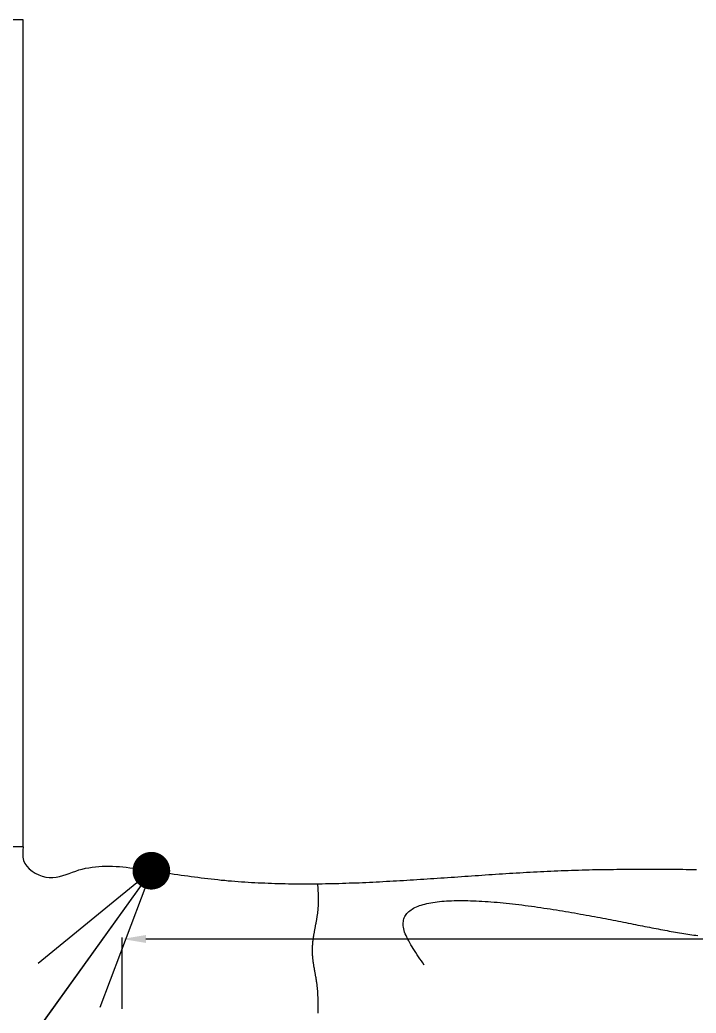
# Model space of a CAD drawing. Extents: x 443 to 1217, y -1921 to -677.
# Drawn here: x 756.25 to 765.57, y -888.36 to -874.67 of the extents above; entities that cross this region are included whole.
import ezdxf

# ---------------------------------------------------------------- set-up
doc = ezdxf.new("R2010")
doc.units = 0
doc.header["$MEASUREMENT"] = 0
doc.layers.get('0').update_dxf_attribs({"linetype": 'CONTINUOUS'})
for name, color, linetype in [('1', 7, 'CONTINUOUS'), ('10', 7, 'CONTINUOUS'), ('3', 8, 'CONTINUOUS')]:
    doc.layers.add(name, color=color, linetype=linetype)

msp = doc.modelspace()

# ---------------------------------------------------------------- linework, layer by layer
at = {"color": 7, "linetype": 'Continuous'}
msp.add_line((758.066, -886.393), (750.025, -897.61), dxfattribs=at)
at = {"color": 0}
for q in [(756.507, -887.672), (756.553, -888.504), (757.355, -888.28)]:
    msp.add_line((758.066, -886.393), q, dxfattribs=at)
at = {"color": 0, "const_width": 0.26}
msp.add_lwpolyline([(758.195, -886.406, 1), (757.937, -886.38, 1), (758.195, -886.406)], format="xyb", dxfattribs=at)
at = {"layer": '1', "color": 7}
for p, q in [((760.36, -886.581), (760.36, -886.573)), ((760.361, -886.589), (760.36, -886.581)), ((760.361, -886.597), (760.361, -886.589)), ((760.361, -886.605), (760.361, -886.597)), ((760.362, -886.614), (760.361, -886.605)), ((760.362, -886.621), (760.362, -886.614)), ((760.363, -886.629), (760.362, -886.621)), ((760.363, -886.638), (760.363, -886.629)), ((760.364, -886.645), (760.363, -886.638)), ((760.364, -886.654), (760.364, -886.645)), ((760.364, -886.662), (760.364, -886.654)), ((760.365, -886.669), (760.364, -886.662)), ((760.365, -886.678), (760.365, -886.669)), ((760.365, -886.686), (760.365, -886.678)), ((760.366, -886.694), (760.365, -886.686)), ((760.366, -886.702), (760.366, -886.694)), ((760.366, -886.709), (760.366, -886.702)), ((760.367, -886.718), (760.366, -886.709)), ((760.367, -886.726), (760.367, -886.718)), ((760.367, -886.733), (760.367, -886.726)), ((760.367, -886.742), (760.367, -886.733)), ((760.367, -886.75), (760.367, -886.742)), ((760.369, -886.759), (760.367, -886.75)), ((760.369, -886.766), (760.369, -886.759)), ((760.369, -886.774), (760.369, -886.766)), ((760.369, -886.783), (760.369, -886.774)), ((760.369, -886.79), (760.369, -886.783)), ((760.363, -886.926), (760.364, -886.919)), ((760.364, -886.911), (760.365, -886.902)), ((760.364, -886.919), (760.364, -886.911)), ((760.365, -886.895), (760.366, -886.887)), ((760.365, -886.902), (760.365, -886.895)), ((760.366, -886.871), (760.367, -886.862)), ((760.366, -886.878), (760.366, -886.871)), ((760.366, -886.887), (760.366, -886.878)), ((760.367, -886.838), (760.369, -886.83)), ((760.367, -886.847), (760.367, -886.838)), ((760.367, -886.854), (760.367, -886.847)), ((760.367, -886.862), (760.367, -886.854)), ((760.369, -886.798), (760.369, -886.79)), ((760.369, -886.806), (760.369, -886.798)), ((760.369, -886.814), (760.369, -886.806)), ((760.369, -886.823), (760.369, -886.814)), ((760.369, -886.83), (760.369, -886.823)), ((761.644, -886.932), (761.66, -886.921)), ((761.66, -886.921), (761.679, -886.91)), ((761.679, -886.91), (761.697, -886.9)), ((761.697, -886.9), (761.718, -886.891)), ((761.718, -886.891), (761.74, -886.883)), ((761.74, -886.883), (761.761, -886.874)), ((761.761, -886.874), (761.784, -886.866)), ((761.784, -886.866), (761.809, -886.859)), ((761.809, -886.859), (761.834, -886.852)), ((761.834, -886.852), (761.861, -886.846)), ((761.861, -886.846), (761.888, -886.84)), ((761.888, -886.84), (761.915, -886.835)), ((761.915, -886.835), (761.944, -886.829)), ((761.944, -886.829), (761.974, -886.825)), ((761.974, -886.825), (762.004, -886.821)), ((762.004, -886.821), (762.035, -886.817)), ((762.035, -886.817), (762.068, -886.814)), ((762.068, -886.814), (762.1, -886.812)), ((762.1, -886.812), (762.133, -886.81)), ((762.133, -886.81), (762.168, -886.808)), ((762.168, -886.808), (762.202, -886.806)), ((762.202, -886.806), (762.238, -886.805)), ((762.238, -886.805), (762.274, -886.804)), ((762.274, -886.804), (762.31, -886.804)), ((762.31, -886.804), (762.348, -886.804)), ((762.348, -886.804), (762.385, -886.804)), ((762.385, -886.804), (762.423, -886.805)), ((762.423, -886.805), (762.462, -886.806)), ((762.462, -886.806), (762.5, -886.808)), ((762.5, -886.808), (762.541, -886.809)), ((762.541, -886.809), (762.58, -886.811)), ((762.58, -886.811), (762.62, -886.813)), ((762.62, -886.813), (762.662, -886.815)), ((762.662, -886.815), (762.703, -886.818)), ((762.703, -886.818), (762.744, -886.822)), ((762.744, -886.822), (762.786, -886.825)), ((762.786, -886.825), (762.827, -886.828)), ((762.827, -886.828), (762.87, -886.833)), ((762.87, -886.833), (762.912, -886.837)), ((762.912, -886.837), (762.955, -886.841)), ((762.955, -886.841), (762.997, -886.846)), ((762.997, -886.846), (763.041, -886.85)), ((763.041, -886.85), (763.083, -886.856)), ((763.083, -886.856), (763.127, -886.86)), ((763.127, -886.86), (763.17, -886.865)), ((763.17, -886.865), (763.214, -886.871)), ((763.214, -886.871), (763.257, -886.876)), ((763.257, -886.876), (763.3, -886.883)), ((763.3, -886.883), (763.344, -886.888)), ((763.344, -886.888), (763.387, -886.895)), ((763.387, -886.895), (763.43, -886.901)), ((763.43, -886.901), (763.473, -886.907)), ((763.473, -886.907), (763.517, -886.913)), ((763.517, -886.913), (763.56, -886.92)), ((763.56, -886.92), (763.602, -886.926)), ((760.345, -887.063), (760.346, -887.055)), ((760.346, -887.055), (760.347, -887.046)), ((760.347, -887.046), (760.349, -887.039)), ((760.349, -887.039), (760.35, -887.031)), ((760.35, -887.031), (760.351, -887.022)), ((760.351, -887.022), (760.352, -887.015)), ((760.352, -887.015), (760.353, -887.007)), ((760.353, -887.007), (760.354, -886.998)), ((760.354, -886.998), (760.355, -886.991)), ((760.355, -886.991), (760.357, -886.983)), ((760.357, -886.983), (760.358, -886.974)), ((760.358, -886.974), (760.359, -886.967)), ((760.359, -886.967), (760.36, -886.959)), ((760.36, -886.959), (760.361, -886.95)), ((760.361, -886.95), (760.362, -886.943)), ((760.362, -886.935), (760.363, -886.926)), ((760.362, -886.943), (760.362, -886.935)), ((761.54, -887.076), (761.544, -887.058)), ((761.544, -887.058), (761.55, -887.042)), ((761.55, -887.042), (761.558, -887.026)), ((761.558, -887.026), (761.566, -887.01)), ((761.566, -887.01), (761.576, -886.996)), ((761.576, -886.996), (761.587, -886.982)), ((761.587, -886.982), (761.599, -886.969)), ((761.599, -886.969), (761.613, -886.956)), ((761.613, -886.956), (761.627, -886.944)), ((761.627, -886.944), (761.644, -886.932)), ((763.602, -886.926), (763.645, -886.934)), ((763.645, -886.934), (763.687, -886.941)), ((763.687, -886.941), (763.73, -886.947)), ((763.73, -886.947), (763.771, -886.954)), ((763.771, -886.954), (763.812, -886.961)), ((763.812, -886.961), (763.854, -886.968)), ((763.854, -886.968), (763.895, -886.975)), ((763.895, -886.975), (763.936, -886.982)), ((763.936, -886.982), (763.976, -886.99)), ((763.976, -886.99), (764.016, -886.996)), ((764.016, -886.996), (764.055, -887.004)), ((764.055, -887.004), (764.095, -887.01)), ((764.095, -887.01), (764.133, -887.018)), ((764.133, -887.018), (764.171, -887.024)), ((764.171, -887.024), (764.209, -887.032)), ((764.209, -887.032), (764.246, -887.039)), ((764.246, -887.039), (764.283, -887.046)), ((764.283, -887.046), (764.32, -887.053)), ((764.32, -887.053), (764.356, -887.06)), ((760.32, -887.198), (760.321, -887.19)), ((760.321, -887.19), (760.323, -887.182)), ((760.323, -887.182), (760.324, -887.174)), ((760.324, -887.174), (760.325, -887.166)), ((760.325, -887.166), (760.327, -887.159)), ((760.327, -887.159), (760.328, -887.15)), ((760.328, -887.15), (760.329, -887.142)), ((760.329, -887.142), (760.331, -887.135)), ((760.331, -887.135), (760.333, -887.126)), ((760.333, -887.126), (760.335, -887.118)), ((760.335, -887.118), (760.336, -887.111)), ((760.336, -887.111), (760.337, -887.103)), ((760.337, -887.103), (760.339, -887.094)), ((760.339, -887.094), (760.34, -887.087)), ((760.34, -887.087), (760.341, -887.079)), ((760.341, -887.079), (760.343, -887.07)), ((760.343, -887.07), (760.345, -887.063)), ((761.535, -887.131), (761.536, -887.112)), ((761.536, -887.151), (761.535, -887.131)), ((761.536, -887.112), (761.537, -887.093)), ((761.539, -887.172), (761.536, -887.151)), ((761.537, -887.093), (761.54, -887.076)), ((761.543, -887.193), (761.539, -887.172)), ((761.549, -887.215), (761.543, -887.193)), ((764.356, -887.06), (764.392, -887.067)), ((764.392, -887.067), (764.428, -887.073)), ((764.428, -887.073), (764.464, -887.081)), ((764.464, -887.081), (764.499, -887.088)), ((764.499, -887.088), (764.533, -887.094)), ((764.533, -887.094), (764.568, -887.101)), ((764.568, -887.101), (764.601, -887.108)), ((764.601, -887.108), (764.635, -887.115)), ((764.635, -887.115), (764.669, -887.121)), ((764.669, -887.121), (764.702, -887.128)), ((764.702, -887.128), (764.735, -887.135)), ((764.735, -887.135), (764.767, -887.141)), ((764.767, -887.141), (764.8, -887.148)), ((764.8, -887.148), (764.831, -887.153)), ((764.831, -887.153), (764.864, -887.16)), ((764.864, -887.16), (764.896, -887.166)), ((764.896, -887.166), (764.926, -887.173)), ((764.926, -887.173), (764.958, -887.178)), ((764.958, -887.178), (764.988, -887.185)), ((764.988, -887.185), (765.019, -887.19)), ((765.019, -887.19), (765.049, -887.196)), ((765.049, -887.196), (765.08, -887.202)), ((760.296, -887.341), (760.297, -887.333)), ((760.297, -887.333), (760.298, -887.325)), ((760.298, -887.325), (760.299, -887.318)), ((760.299, -887.318), (760.3, -887.309)), ((760.3, -887.309), (760.301, -887.301)), ((760.301, -887.301), (760.302, -887.294)), ((760.302, -887.294), (760.303, -887.285)), ((760.303, -887.285), (760.305, -887.277)), ((760.305, -887.277), (760.306, -887.27)), ((760.306, -887.27), (760.308, -887.262)), ((760.308, -887.262), (760.309, -887.253)), ((760.309, -887.253), (760.311, -887.246)), ((760.311, -887.246), (760.312, -887.238)), ((760.312, -887.238), (760.313, -887.229)), ((760.313, -887.229), (760.315, -887.222)), ((760.315, -887.222), (760.316, -887.214)), ((760.316, -887.214), (760.317, -887.205)), ((760.317, -887.205), (760.32, -887.198)), ((761.555, -887.238), (761.549, -887.215)), ((761.564, -887.261), (761.555, -887.238)), ((761.574, -887.285), (761.564, -887.261)), ((761.585, -887.309), (761.574, -887.285)), ((761.598, -887.334), (761.585, -887.309)), ((765.08, -887.202), (765.109, -887.208)), ((765.109, -887.208), (765.139, -887.213)), ((765.139, -887.213), (765.169, -887.218)), ((765.169, -887.218), (765.199, -887.224)), ((765.199, -887.224), (765.227, -887.229)), ((765.227, -887.229), (765.256, -887.234)), ((765.256, -887.234), (765.285, -887.239)), ((765.285, -887.239), (765.314, -887.244)), ((765.314, -887.244), (765.343, -887.249)), ((765.343, -887.249), (765.371, -887.253)), ((765.371, -887.253), (765.399, -887.258)), ((765.399, -887.258), (765.428, -887.262)), ((765.428, -887.262), (765.455, -887.266)), ((765.455, -887.266), (765.483, -887.271)), ((765.483, -887.271), (765.51, -887.275)), ((765.51, -887.275), (765.538, -887.279)), ((765.538, -887.279), (765.566, -887.283)), ((765.566, -887.283), (765.593, -887.286)), ((760.285, -887.453), (760.286, -887.444)), ((760.285, -887.46), (760.285, -887.453)), ((760.285, -887.468), (760.285, -887.46)), ((760.285, -887.476), (760.285, -887.468)), ((760.286, -887.436), (760.287, -887.429)), ((760.286, -887.444), (760.286, -887.436)), ((760.287, -887.42), (760.288, -887.412)), ((760.287, -887.429), (760.287, -887.42)), ((760.288, -887.405), (760.289, -887.397)), ((760.288, -887.412), (760.288, -887.405)), ((760.289, -887.397), (760.29, -887.388)), ((760.29, -887.381), (760.291, -887.373)), ((760.29, -887.388), (760.29, -887.381)), ((760.291, -887.373), (760.292, -887.364)), ((760.292, -887.364), (760.293, -887.357)), ((760.293, -887.357), (760.294, -887.349)), ((760.294, -887.349), (760.296, -887.341)), ((761.611, -887.36), (761.598, -887.334)), ((761.625, -887.386), (761.611, -887.36)), ((761.64, -887.412), (761.625, -887.386)), ((761.657, -887.44), (761.64, -887.412)), ((761.673, -887.467), (761.657, -887.44)), ((761.691, -887.494), (761.673, -887.467)), ((760.285, -887.484), (760.285, -887.476)), ((760.285, -887.492), (760.285, -887.484)), ((760.285, -887.5), (760.285, -887.492)), ((760.285, -887.508), (760.285, -887.5)), ((760.285, -887.516), (760.285, -887.508)), ((760.285, -887.524), (760.285, -887.516)), ((760.286, -887.531), (760.285, -887.524)), ((760.286, -887.54), (760.286, -887.531)), ((760.286, -887.548), (760.286, -887.54)), ((760.287, -887.555), (760.286, -887.548)), ((760.287, -887.564), (760.287, -887.555)), ((760.288, -887.572), (760.287, -887.564)), ((760.289, -887.579), (760.288, -887.572)), ((760.289, -887.587), (760.289, -887.579)), ((760.29, -887.596), (760.289, -887.587)), ((760.291, -887.603), (760.29, -887.596)), ((760.292, -887.611), (760.291, -887.603)), ((761.709, -887.521), (761.691, -887.494)), ((761.728, -887.55), (761.709, -887.521)), ((761.747, -887.578), (761.728, -887.55)), ((761.766, -887.606), (761.747, -887.578)), ((761.785, -887.635), (761.766, -887.606)), ((760.293, -887.619), (760.292, -887.611)), ((760.293, -887.627), (760.293, -887.619)), ((760.294, -887.635), (760.293, -887.627)), ((760.296, -887.643), (760.294, -887.635)), ((760.297, -887.651), (760.296, -887.643)), ((760.298, -887.659), (760.297, -887.651)), ((760.299, -887.666), (760.298, -887.659)), ((760.301, -887.675), (760.299, -887.666)), ((760.302, -887.683), (760.301, -887.675)), ((760.303, -887.69), (760.302, -887.683)), ((760.304, -887.699), (760.303, -887.69)), ((760.305, -887.707), (760.304, -887.699)), ((760.306, -887.714), (760.305, -887.707)), ((760.309, -887.723), (760.306, -887.714)), ((760.31, -887.731), (760.309, -887.723)), ((760.311, -887.738), (760.31, -887.731)), ((760.312, -887.746), (760.311, -887.738)), ((761.805, -887.663), (761.785, -887.635)), ((761.826, -887.693), (761.805, -887.663)), ((760.314, -887.755), (760.312, -887.746)), ((760.315, -887.762), (760.314, -887.755)), ((760.316, -887.77), (760.315, -887.762)), ((760.318, -887.779), (760.316, -887.77)), ((760.32, -887.786), (760.318, -887.779)), ((760.321, -887.794), (760.32, -887.786)), ((760.323, -887.803), (760.321, -887.794)), ((760.324, -887.81), (760.323, -887.803)), ((760.325, -887.818), (760.324, -887.81)), ((760.327, -887.827), (760.325, -887.818)), ((760.328, -887.834), (760.327, -887.827)), ((760.329, -887.842), (760.328, -887.834)), ((760.33, -887.851), (760.329, -887.842)), ((760.333, -887.858), (760.33, -887.851)), ((760.334, -887.866), (760.333, -887.858)), ((760.335, -887.875), (760.334, -887.866)), ((760.337, -887.882), (760.335, -887.875)), ((760.338, -887.89), (760.337, -887.882)), ((760.339, -887.898), (760.338, -887.89)), ((760.34, -887.906), (760.339, -887.898)), ((760.341, -887.914), (760.34, -887.906)), ((760.342, -887.922), (760.341, -887.914)), ((760.343, -887.93), (760.342, -887.922)), ((760.346, -887.938), (760.343, -887.93)), ((760.347, -887.946), (760.346, -887.938)), ((760.348, -887.954), (760.347, -887.946)), ((760.348, -887.962), (760.348, -887.954)), ((760.349, -887.97), (760.348, -887.962)), ((760.35, -887.978), (760.349, -887.97)), ((760.351, -887.986), (760.35, -887.978)), ((760.352, -887.994), (760.351, -887.986)), ((760.353, -888.002), (760.352, -887.994)), ((760.353, -888.01), (760.353, -888.002)), ((760.354, -888.018), (760.353, -888.01)), ((760.355, -888.026), (760.354, -888.018)), ((760.355, -888.034), (760.355, -888.026)), ((760.357, -888.042), (760.355, -888.034)), ((760.358, -888.05), (760.357, -888.042)), ((760.358, -888.058), (760.358, -888.05)), ((760.359, -888.066), (760.358, -888.058)), ((760.359, -888.074), (760.359, -888.066)), ((760.36, -888.083), (760.359, -888.074)), ((760.36, -888.09), (760.36, -888.083)), ((760.36, -888.098), (760.36, -888.09)), ((760.361, -888.107), (760.36, -888.098)), ((760.361, -888.114), (760.361, -888.107)), ((760.361, -888.122), (760.361, -888.114)), ((760.362, -888.131), (760.361, -888.122)), ((760.362, -888.138), (760.362, -888.131)), ((760.362, -888.147), (760.362, -888.138)), ((760.362, -888.155), (760.362, -888.147)), ((760.363, -888.162), (760.362, -888.155)), ((760.363, -888.171), (760.363, -888.162)), ((760.363, -888.179), (760.363, -888.171)), ((760.363, -888.186), (760.363, -888.179)), ((760.363, -888.195), (760.363, -888.186)), ((760.363, -888.203), (760.363, -888.195)), ((760.363, -888.211), (760.363, -888.203)), ((760.363, -888.219), (760.363, -888.211)), ((760.364, -888.227), (760.363, -888.219)), ((760.364, -888.235), (760.364, -888.227)), ((760.364, -888.243), (760.364, -888.235)), ((760.364, -888.251), (760.364, -888.243)), ((760.364, -888.259), (760.364, -888.251)), ((760.364, -888.267), (760.364, -888.259)), ((760.364, -888.276), (760.364, -888.267)), ((760.364, -888.283), (760.364, -888.276)), ((760.364, -888.291), (760.364, -888.283)), ((760.364, -888.3), (760.364, -888.291)), ((760.363, -888.324), (760.364, -888.316)), ((760.363, -888.331), (760.363, -888.324)), ((760.363, -888.34), (760.363, -888.331)), ((760.363, -888.348), (760.363, -888.34)), ((760.363, -888.355), (760.363, -888.348)), ((760.364, -888.307), (760.364, -888.3)), ((760.364, -888.316), (760.364, -888.307))]:
    msp.add_line(p, q, dxfattribs=at)
at = {"layer": '10', "color": 7, "linetype": 'Continuous'}
for p, q in [((757.664, -888.295), (757.664, -887.314)), ((757.991, -887.333), (768.011, -887.333))]:
    msp.add_line(p, q, dxfattribs=at)
msp.add_solid([(757.991, -887.279), (757.991, -887.388), (757.664, -887.333)], dxfattribs=at)
at = {"layer": '3', "linetype": 'Continuous'}
msp.add_line((756.302, -874.668), (755.977, -874.668), dxfattribs=at)
at = {"layer": '3', "color": 3, "linetype": 'Continuous'}
msp.add_line((756.302, -886.064), (756.302, -874.668), dxfattribs=at)
at = {"layer": '3', "color": 7, "linetype": 'Continuous'}
msp.add_line((756.302, -886.064), (755.977, -886.064), dxfattribs=at)
at = {"layer": '3', "color": 3}
for p, q in [((756.301, -886.063), (756.297, -886.111)), ((756.297, -886.111), (756.294, -886.159)), ((756.294, -886.159), (756.296, -886.206)), ((756.296, -886.206), (756.307, -886.25)), ((756.307, -886.25), (756.325, -886.292)), ((756.325, -886.292), (756.353, -886.331)), ((756.353, -886.331), (756.385, -886.366)), ((756.385, -886.366), (756.424, -886.399)), ((757.069, -886.383), (757.114, -886.371)), ((757.114, -886.371), (757.159, -886.36)), ((757.159, -886.36), (757.205, -886.351)), ((757.205, -886.351), (757.251, -886.343)), ((757.251, -886.343), (757.297, -886.338)), ((757.297, -886.338), (757.344, -886.335)), ((757.344, -886.335), (757.39, -886.332)), ((757.39, -886.332), (757.437, -886.33)), ((757.437, -886.33), (757.485, -886.33)), ((757.485, -886.33), (757.532, -886.332)), ((757.532, -886.332), (757.579, -886.335)), ((757.579, -886.335), (757.627, -886.337)), ((757.627, -886.337), (757.673, -886.341)), ((757.673, -886.341), (757.721, -886.345)), ((757.721, -886.345), (757.769, -886.351)), ((757.769, -886.351), (757.816, -886.357)), ((757.816, -886.357), (757.864, -886.364)), ((757.864, -886.364), (757.912, -886.371)), ((757.912, -886.371), (757.959, -886.377)), ((764.286, -886.376), (764.334, -886.375)), ((764.334, -886.375), (764.382, -886.374)), ((764.382, -886.374), (764.43, -886.374)), ((764.43, -886.374), (764.478, -886.373)), ((764.478, -886.373), (764.526, -886.373)), ((764.526, -886.373), (764.574, -886.372)), ((764.574, -886.372), (764.622, -886.372)), ((764.622, -886.372), (764.67, -886.372)), ((764.67, -886.372), (764.718, -886.372)), ((764.718, -886.372), (764.766, -886.371)), ((764.766, -886.371), (764.814, -886.371)), ((764.814, -886.371), (764.861, -886.371)), ((764.861, -886.371), (764.909, -886.371)), ((764.909, -886.371), (764.957, -886.371)), ((764.957, -886.371), (765.005, -886.371)), ((765.005, -886.371), (765.053, -886.372)), ((765.053, -886.372), (765.099, -886.372)), ((765.099, -886.372), (765.147, -886.372)), ((765.147, -886.372), (765.195, -886.372)), ((765.195, -886.372), (765.242, -886.372)), ((765.242, -886.372), (765.29, -886.373)), ((765.29, -886.373), (765.337, -886.373)), ((765.337, -886.373), (765.385, -886.373)), ((765.385, -886.373), (765.432, -886.374)), ((765.432, -886.374), (765.48, -886.374)), ((765.48, -886.374), (765.527, -886.375)), ((765.527, -886.375), (765.574, -886.375)), ((756.424, -886.399), (756.467, -886.426)), ((756.467, -886.426), (756.514, -886.449)), ((756.514, -886.449), (756.562, -886.468)), ((756.562, -886.468), (756.611, -886.48)), ((756.611, -886.48), (756.66, -886.486)), ((756.66, -886.486), (756.708, -886.487)), ((756.708, -886.487), (756.755, -886.482)), ((756.755, -886.482), (756.8, -886.473)), ((756.8, -886.473), (756.845, -886.461)), ((756.845, -886.461), (756.891, -886.446)), ((756.891, -886.446), (756.935, -886.429)), ((756.935, -886.429), (756.979, -886.413)), ((756.979, -886.413), (757.024, -886.398)), ((757.024, -886.398), (757.069, -886.383)), ((757.959, -886.377), (758.007, -886.384)), ((758.007, -886.384), (758.054, -886.391)), ((758.054, -886.391), (758.101, -886.398)), ((758.101, -886.398), (758.149, -886.405)), ((758.149, -886.405), (758.195, -886.412)), ((758.195, -886.412), (758.242, -886.42)), ((758.242, -886.42), (758.289, -886.426)), ((758.289, -886.426), (758.335, -886.433)), ((758.335, -886.433), (758.382, -886.439)), ((758.382, -886.439), (758.429, -886.446)), ((758.429, -886.446), (758.476, -886.452)), ((758.476, -886.452), (758.521, -886.459)), ((758.521, -886.459), (758.568, -886.465)), ((758.568, -886.465), (758.614, -886.472)), ((758.614, -886.472), (758.661, -886.477)), ((758.661, -886.477), (758.707, -886.484)), ((758.707, -886.484), (758.752, -886.489)), ((758.752, -886.489), (758.799, -886.495)), ((758.799, -886.495), (758.845, -886.5)), ((758.845, -886.5), (758.891, -886.506)), ((758.891, -886.506), (758.938, -886.511)), ((758.938, -886.511), (758.983, -886.516)), ((761.724, -886.514), (761.771, -886.511)), ((761.771, -886.511), (761.818, -886.508)), ((761.818, -886.508), (761.865, -886.505)), ((761.865, -886.505), (761.912, -886.502)), ((761.912, -886.502), (761.959, -886.499)), ((761.959, -886.499), (762.005, -886.496)), ((762.005, -886.496), (762.052, -886.493)), ((762.052, -886.493), (762.1, -886.489)), ((762.1, -886.489), (762.147, -886.486)), ((762.147, -886.486), (762.194, -886.483)), ((762.194, -886.483), (762.241, -886.48)), ((762.241, -886.48), (762.288, -886.476)), ((762.288, -886.476), (762.336, -886.473)), ((762.336, -886.473), (762.383, -886.47)), ((762.383, -886.47), (762.429, -886.466)), ((762.429, -886.466), (762.476, -886.463)), ((762.476, -886.463), (762.524, -886.46)), ((762.524, -886.46), (762.571, -886.457)), ((762.571, -886.457), (762.618, -886.453)), ((762.618, -886.453), (762.666, -886.45)), ((762.666, -886.45), (762.713, -886.447)), ((762.713, -886.447), (762.761, -886.444)), ((762.761, -886.444), (762.808, -886.44)), ((762.808, -886.44), (762.856, -886.437)), ((762.856, -886.437), (762.902, -886.435)), ((762.902, -886.435), (762.95, -886.432)), ((762.95, -886.432), (762.997, -886.428)), ((762.997, -886.428), (763.045, -886.426)), ((763.045, -886.426), (763.092, -886.423)), ((763.092, -886.423), (763.14, -886.42)), ((763.14, -886.42), (763.187, -886.417)), ((763.187, -886.417), (763.235, -886.414)), ((763.235, -886.414), (763.283, -886.412)), ((763.283, -886.412), (763.33, -886.41)), ((763.33, -886.41), (763.378, -886.407)), ((763.378, -886.407), (763.426, -886.404)), ((763.426, -886.404), (763.472, -886.402)), ((763.472, -886.402), (763.52, -886.4)), ((763.52, -886.4), (763.568, -886.398)), ((763.568, -886.398), (763.616, -886.396)), ((763.616, -886.396), (763.664, -886.393)), ((763.664, -886.393), (763.711, -886.391)), ((763.711, -886.391), (763.759, -886.39)), ((763.759, -886.39), (763.807, -886.388)), ((763.807, -886.388), (763.855, -886.386)), ((763.855, -886.386), (763.903, -886.385)), ((763.903, -886.385), (763.951, -886.384)), ((763.951, -886.384), (763.999, -886.381)), ((763.999, -886.381), (764.047, -886.38)), ((764.047, -886.38), (764.095, -886.379)), ((764.095, -886.379), (764.143, -886.378)), ((764.143, -886.378), (764.191, -886.377)), ((764.191, -886.377), (764.239, -886.376)), ((764.239, -886.376), (764.286, -886.376)), ((758.983, -886.516), (759.029, -886.521)), ((759.029, -886.521), (759.076, -886.525)), ((759.076, -886.525), (759.122, -886.53)), ((759.122, -886.53), (759.168, -886.533)), ((759.168, -886.533), (759.214, -886.537)), ((759.214, -886.537), (759.26, -886.541)), ((759.26, -886.541), (759.306, -886.544)), ((759.306, -886.544), (759.353, -886.547)), ((759.353, -886.547), (759.399, -886.55)), ((759.399, -886.55), (759.444, -886.554)), ((759.444, -886.554), (759.491, -886.556)), ((759.491, -886.556), (759.537, -886.558)), ((759.537, -886.558), (759.584, -886.56)), ((759.584, -886.56), (759.63, -886.562)), ((759.63, -886.562), (759.675, -886.565)), ((759.675, -886.565), (759.722, -886.566)), ((759.722, -886.566), (759.768, -886.568)), ((759.768, -886.568), (759.815, -886.569)), ((759.815, -886.569), (759.861, -886.57)), ((759.861, -886.57), (759.908, -886.571)), ((759.908, -886.571), (759.953, -886.572)), ((759.953, -886.572), (760, -886.573)), ((760, -886.573), (760.046, -886.573)), ((760.046, -886.573), (760.093, -886.573)), ((760.093, -886.573), (760.139, -886.574)), ((760.139, -886.574), (760.185, -886.574)), ((760.185, -886.574), (760.231, -886.574)), ((760.231, -886.574), (760.278, -886.573)), ((760.278, -886.573), (760.325, -886.573)), ((760.325, -886.573), (760.371, -886.573)), ((760.371, -886.573), (760.418, -886.572)), ((760.418, -886.572), (760.463, -886.571)), ((760.463, -886.571), (760.51, -886.571)), ((760.51, -886.571), (760.557, -886.57)), ((760.557, -886.57), (760.603, -886.569)), ((760.603, -886.569), (760.65, -886.567)), ((760.65, -886.567), (760.697, -886.566)), ((760.697, -886.566), (760.743, -886.565)), ((760.743, -886.565), (760.789, -886.562)), ((760.789, -886.562), (760.836, -886.561)), ((760.836, -886.561), (760.883, -886.559)), ((760.883, -886.559), (760.929, -886.558)), ((760.929, -886.558), (760.976, -886.556)), ((760.976, -886.556), (761.022, -886.554)), ((761.022, -886.554), (761.069, -886.551)), ((761.069, -886.551), (761.116, -886.549)), ((761.116, -886.549), (761.163, -886.547)), ((761.163, -886.547), (761.209, -886.545)), ((761.209, -886.545), (761.256, -886.542)), ((761.256, -886.542), (761.303, -886.539)), ((761.303, -886.539), (761.349, -886.537)), ((761.349, -886.537), (761.396, -886.534)), ((761.396, -886.534), (761.443, -886.532)), ((761.443, -886.532), (761.49, -886.529)), ((761.49, -886.529), (761.537, -886.526)), ((761.537, -886.526), (761.584, -886.523)), ((761.584, -886.523), (761.631, -886.52)), ((761.631, -886.52), (761.677, -886.518)), ((761.677, -886.518), (761.724, -886.514))]:
    msp.add_line(p, q, dxfattribs=at)

doc.saveas('drawing.dxf')
